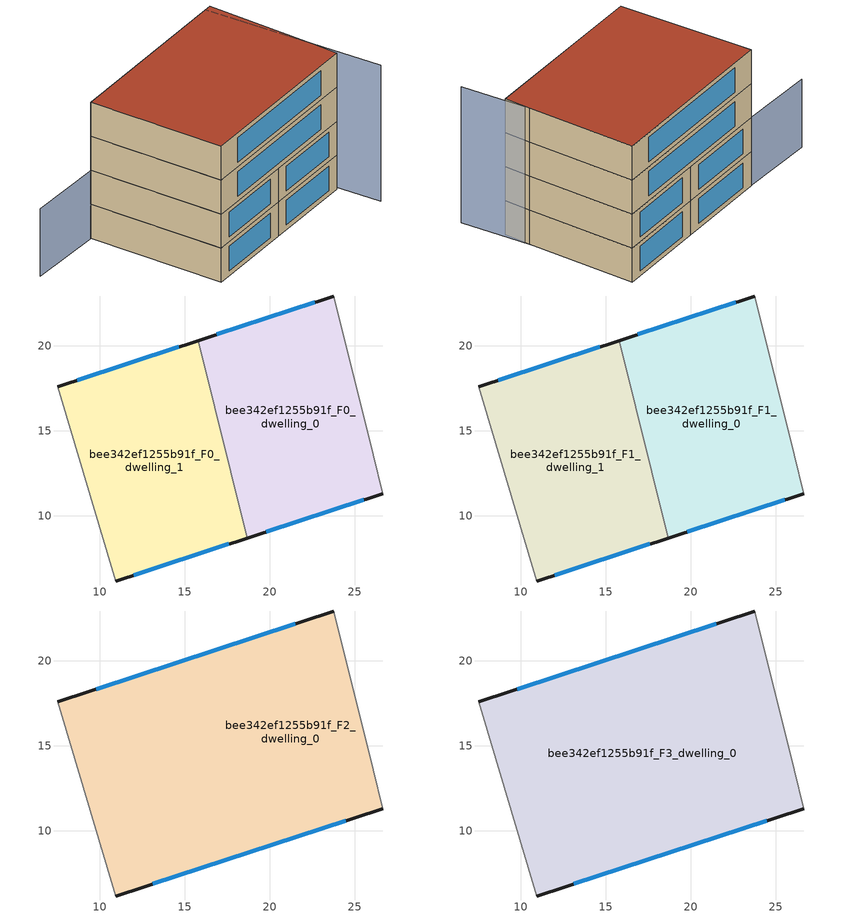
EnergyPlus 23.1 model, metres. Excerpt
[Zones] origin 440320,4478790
bee342ef1255b91f_F0_dwelling_0
 floor ground (EU_floor_Construction): 23.76,22.94 26.09,13.6 26.64,11.31 18.67,8.7 15.77,20.32 z0
 wall outside (EU_wall_Construction): 23.76,22.94 15.77,20.32 / 18.67,8.7 26.64,11.31 z0:3
 wall adiabatic (EU_wall_Construction): 26.64,11.31 26.09,13.6 23.76,22.94 z0:3
 wall to bee342ef1255b91f_F0_dwelling_1 (EU_wall_Construction): 15.77,20.32 18.67,8.7 z0:3
 window (EU_Window_Construction): 22.65,22.58 16.88,20.68 / 19.77,9.06 25.53,10.94 z0.42:2.58
bee342ef1255b91f_F0_dwelling_1
 floor ground (EU_floor_Construction): 15.77,20.32 18.67,8.7 10.93,6.17 7.52,17.61 z0
 wall outside (EU_wall_Construction): 10.93,6.17 18.67,8.7 / 15.77,20.32 7.52,17.61 z0:3
 wall adiabatic (EU_wall_Construction): 7.52,17.61 10.93,6.17 z0:3
 window (EU_Window_Construction): 12,6.52 17.59,8.35 / 14.62,19.94 8.66,17.99 z0.42:2.58
bee342ef1255b91f_F1_dwelling_0
 floor to bee342ef1255b91f_F0_dwelling_0 (EU_floor_Construction): 23.76,22.94 26.09,13.6 26.64,11.31 18.67,8.7 15.77,20.32 z3
 wall outside (EU_wall_Construction): 23.76,22.94 15.77,20.32 / 18.67,8.7 26.64,11.31 z3:6
 wall adiabatic (EU_wall_Construction): 26.64,11.31 26.09,13.6 23.76,22.94 z3:6
 wall to bee342ef1255b91f_F1_dwelling_1 (EU_wall_Construction): 15.77,20.32 18.67,8.7 z3:6
 window (EU_Window_Construction): 22.65,22.58 16.88,20.68 / 19.77,9.06 25.53,10.94 z3.42:5.58
bee342ef1255b91f_F1_dwelling_1
 floor to bee342ef1255b91f_F0_dwelling_1 (EU_floor_Construction): 15.77,20.32 18.67,8.7 10.93,6.17 7.52,17.61 z3
 wall outside (EU_wall_Construction): 10.93,6.17 18.67,8.7 / 15.77,20.32 7.52,17.61 z3:6
 wall adiabatic (EU_wall_Construction): 7.52,17.61 10.93,6.17 z3:6
 window (EU_Window_Construction): 12,6.52 17.59,8.35 / 14.62,19.94 8.66,17.99 z3.42:5.58
bee342ef1255b91f_F2_dwelling_0
 floor to bee342ef1255b91f_F1_dwelling_0 (EU_floor_Construction): 23.76,22.94 26.09,13.6 26.64,11.31 18.67,8.7 15.77,20.32 z6
 floor to bee342ef1255b91f_F1_dwelling_1 (EU_floor_Construction): 15.77,20.32 18.67,8.7 10.93,6.17 7.52,17.61 z6
 wall outside (EU_wall_Construction): 23.76,22.94 7.52,17.61 / 10.93,6.17 26.64,11.31 z6:9
 wall adiabatic (EU_wall_Construction): 7.52,17.61 10.93,6.17 / 26.64,11.31 26.09,13.6 23.76,22.94 z6:9
 window (EU_Window_Construction): 21.5,22.2 9.77,18.35 / 13.11,6.88 24.46,10.59 z6.42:8.58
bee342ef1255b91f_F3_dwelling_0
 floor to bee342ef1255b91f_F2_dwelling_0 (EU_floor_Construction): 23.76,22.94 26.09,13.6 26.64,11.31 10.93,6.17 7.52,17.61 z9
 wall outside (EU_wall_Construction): 23.76,22.94 7.52,17.61 / 10.93,6.17 26.64,11.31 z9:12
 wall adiabatic (EU_wall_Construction): 7.52,17.61 10.93,6.17 / 26.64,11.31 26.09,13.6 23.76,22.94 z9:12
 window (EU_Window_Construction): 21.5,22.2 9.77,18.35 / 13.11,6.88 24.46,10.59 z9.42:11.58
 roof outside (EU_roof_Construction): 26.64,11.31 26.09,13.6 23.76,22.94 7.52,17.61 10.93,6.17 z12
shading: 0.87,15.63 7.53,17.61 z0:6; 28.01,7.75 23.1,22.72 z0:12
[Building]
EU S2 Campaign: North Axis=0; Terrain=City; Solar Distribution=FullExterior
[Site:Location]
Madrid: Latitude=40.5; Longitude=-3.5; Time Zone=1; Elevation=609
[SizingPeriod:WeatherFileDays]
AnnualSizingPeriod: Begin Month=1; Begin Day of Month=1; End Month=12; End Day of Month=31; Day of Week for Start Day=Monday; Use Weather File Daylight Saving Period=No; Use Weather File Rain and Snow Indicators=No
[MATERIAL]
EU_InternalMass_Material: Roughness=MediumRough; Thickness=0.1; Conductivity=1; Density=1800; Specific Heat=900; Thermal Absorptance=0.9; Solar Absorptance=0.7; Visible Absorptance=0.7
[MATERIAL:NOMASS] Roughness=MediumRough; Thermal Absorptance=0.9; Solar Absorptance=0.7; Visible Absorptance=0.7
Name | Thermal Resistance
EU_wall_NoMass | 1.60022
EU_roof_NoMass | 1.57597
EU_floor_NoMass | 0.470652
[WINDOWMATERIAL:SIMPLEGLAZINGSYSTEM]
EU_Window_SimpleGlazing: UFactor=3.28802; Solar Heat Gain Coefficient=0.85; Visible Transmittance=0.85
[CONSTRUCTION]
EU_wall_Construction: EU_wall_NoMass
EU_roof_Construction: EU_roof_NoMass
EU_floor_Construction: EU_floor_NoMass
EU_InternalMass_Construction: EU_InternalMass_Material
EU_Window_Construction: EU_Window_SimpleGlazing
[ZONE] Type=1; Multiplier=1; Ceiling Height=autocalculate; Floor Area=autocalculate; Part of Total Floor Area=Yes
Name | Volume
bee342ef1255b91f_F0_dwelling_0 | 301.317
bee342ef1255b91f_F1_dwelling_0 | 301.316
bee342ef1255b91f_F2_dwelling_0 | 602.622
bee342ef1255b91f_F3_dwelling_0 | 602.632
bee342ef1255b91f_F0_dwelling_1; bee342ef1255b91f_F1_dwelling_1 | 301.314
[INTERNALMASS] Construction=EU_InternalMass_Construction
Name | Zone or ZoneList | Surface Area
bee342ef1255b91f_F0_dwelling_0_EU_InternalMass | bee342ef1255b91f_F0_dwelling_0 | 100.439
bee342ef1255b91f_F0_dwelling_1_EU_InternalMass | bee342ef1255b91f_F0_dwelling_1 | 100.438
bee342ef1255b91f_F1_dwelling_0_EU_InternalMass | bee342ef1255b91f_F1_dwelling_0 | 100.439
bee342ef1255b91f_F1_dwelling_1_EU_InternalMass | bee342ef1255b91f_F1_dwelling_1 | 100.438
bee342ef1255b91f_F2_dwelling_0_EU_InternalMass | bee342ef1255b91f_F2_dwelling_0 | 200.877
bee342ef1255b91f_F3_dwelling_0_EU_InternalMass | bee342ef1255b91f_F3_dwelling_0 | 200.877
[OTHEREQUIPMENT] Fuel Type=Electricity; Design Level Calculation Method=Watts/Area; Power per Zone Floor Area=1; Fraction Latent=0; Fraction Radiant=0; Fraction Lost=0; Carbon Dioxide Generation Rate=0; EndUse Subcategory=EU_Step8_InternalGains
Name | Zone or ZoneList or Space or SpaceList | Schedule
EU_Step8_InternalGain_bee342ef1255b91f_F0_dwelling_0_f000 | bee342ef1255b91f_F0_dwelling_0 | EU_Step8_GainSchedule_bee342ef1255b91f_F0_dwelling_0_f000
EU_Step8_InternalGain_bee342ef1255b91f_F0_dwelling_1_f000 | bee342ef1255b91f_F0_dwelling_1 | EU_Step8_GainSchedule_bee342ef1255b91f_F0_dwelling_1_f000
EU_Step8_InternalGain_bee342ef1255b91f_F1_dwelling_0_f000 | bee342ef1255b91f_F1_dwelling_0 | EU_Step8_GainSchedule_bee342ef1255b91f_F1_dwelling_0_f000
EU_Step8_InternalGain_bee342ef1255b91f_F1_dwelling_1_f000 | bee342ef1255b91f_F1_dwelling_1 | EU_Step8_GainSchedule_bee342ef1255b91f_F1_dwelling_1_f000
EU_Step8_InternalGain_bee342ef1255b91f_F2_dwelling_0_f000 | bee342ef1255b91f_F2_dwelling_0 | EU_Step8_GainSchedule_bee342ef1255b91f_F2_dwelling_0_f000
EU_Step8_InternalGain_bee342ef1255b91f_F3_dwelling_0_f000 | bee342ef1255b91f_F3_dwelling_0 | EU_Step8_GainSchedule_bee342ef1255b91f_F3_dwelling_0_f000
[ZONEVENTILATION:DESIGNFLOWRATE] Schedule=EU_AlwaysOn; Design Flow Rate Calculation Method=AirChanges/Hour; Air Changes per Hour=0.480704; Ventilation Type=Natural; Fan Pressure Rise=0; Fan Total Efficiency=1; Constant Term Coefficient=1; Temperature Term Coefficient=0; Velocity Term Coefficient=0; Velocity Squared Term Coefficient=0; Minimum Indoor Temperature=-100; Maximum Indoor Temperature=100; Delta Temperature=-100; Minimum Outdoor Temperature=-100; Maximum Outdoor Temperature=100; Maximum Wind Speed=40
Name | Zone or ZoneList or Space or SpaceList
EU_ConstantAir_bee342ef1255b91f_F0_dwelling_0 | bee342ef1255b91f_F0_dwelling_0
EU_ConstantAir_bee342ef1255b91f_F0_dwelling_1 | bee342ef1255b91f_F0_dwelling_1
EU_ConstantAir_bee342ef1255b91f_F1_dwelling_0 | bee342ef1255b91f_F1_dwelling_0
EU_ConstantAir_bee342ef1255b91f_F1_dwelling_1 | bee342ef1255b91f_F1_dwelling_1
EU_ConstantAir_bee342ef1255b91f_F2_dwelling_0 | bee342ef1255b91f_F2_dwelling_0
EU_ConstantAir_bee342ef1255b91f_F3_dwelling_0 | bee342ef1255b91f_F3_dwelling_0
[HVACTEMPLATE:THERMOSTAT] Constant Heating Setpoint=20; Constant Cooling Setpoint=50
EU_HeatOnly_bee342ef1255b91f_F0_dwelling_0; EU_HeatOnly_bee342ef1255b91f_F0_dwelling_1; EU_HeatOnly_bee342ef1255b91f_F1_dwelling_0; EU_HeatOnly_bee342ef1255b91f_F1_dwelling_1; EU_HeatOnly_bee342ef1255b91f_F2_dwelling_0; EU_HeatOnly_bee342ef1255b91f_F3_dwelling_0
[HVACTEMPLATE:ZONE:IDEALLOADSAIRSYSTEM] System Availability Schedule=EU_AlwaysOn; Maximum Heating Supply Air Temperature=50; Minimum Cooling Supply Air Temperature=13; Maximum Heating Supply Air Humidity Ratio=0.0156; Minimum Cooling Supply Air Humidity Ratio=0.0077; Heating Limit=NoLimit; Cooling Limit=NoLimit; Heating Availability Schedule=EU_AlwaysOn; Cooling Availability Schedule=EU_CoolingOff; Dehumidification Control Type=ConstantSensibleHeatRatio; Cooling Sensible Heat Ratio=0.7; Dehumidification Setpoint=60; Humidification Control Type=None; Humidification Setpoint=30; Outdoor Air Method=None; Outdoor Air Flow Rate per Person=0.00944; Outdoor Air Flow Rate per Zone Floor Area=0; Outdoor Air Flow Rate per Zone=0; Demand Controlled Ventilation Type=None; Outdoor Air Economizer Type=NoEconomizer; Heat Recovery Type=None; Sensible Heat Recovery Effectiveness=0.7; Latent Heat Recovery Effectiveness=0.65
Name | Template Thermostat
bee342ef1255b91f_F0_dwelling_0 | EU_HeatOnly_bee342ef1255b91f_F0_dwelling_0
bee342ef1255b91f_F0_dwelling_1 | EU_HeatOnly_bee342ef1255b91f_F0_dwelling_1
bee342ef1255b91f_F1_dwelling_0 | EU_HeatOnly_bee342ef1255b91f_F1_dwelling_0
bee342ef1255b91f_F1_dwelling_1 | EU_HeatOnly_bee342ef1255b91f_F1_dwelling_1
bee342ef1255b91f_F2_dwelling_0 | EU_HeatOnly_bee342ef1255b91f_F2_dwelling_0
bee342ef1255b91f_F3_dwelling_0 | EU_HeatOnly_bee342ef1255b91f_F3_dwelling_0
[SIZING:ZONE] Zone Cooling Design Supply Air Temperature Input Method=SupplyAirTemperature; Zone Cooling Design Supply Air Temperature=13; Zone Heating Design Supply Air Temperature Input Method=SupplyAirTemperature; Zone Heating Design Supply Air Temperature=50; Zone Cooling Design Supply Air Humidity Ratio=0.008; Zone Heating Design Supply Air Humidity Ratio=0.008; Cooling Design Air Flow Method=DesignDay; Cooling Design Air Flow Rate=0; Cooling Minimum Air Flow per Zone Floor Area=0.000762; Cooling Minimum Air Flow=0; Cooling Minimum Air Flow Fraction=0.2; Heating Design Air Flow Method=DesignDay; Heating Design Air Flow Rate=0; Heating Maximum Air Flow per Zone Floor Area=0.002032; Heating Maximum Air Flow=0.141576; Heating Maximum Air Flow Fraction=0.3; Account for Dedicated Outdoor Air System=No; Dedicated Outdoor Air System Control Strategy=NeutralSupplyAir; Dedicated Outdoor Air Low Setpoint Temperature for Design=autosize; Dedicated Outdoor Air High Setpoint Temperature for Design=autosize; Zone Load Sizing Method=Sensible Load Only No Latent Load; Zone Latent Cooling Design Supply Air Humidity Ratio Input Method=HumidityRatioDifference; Zone Cooling Design Supply Air Humidity Ratio Difference=0.005; Zone Latent Heating Design Supply Air Humidity Ratio Input Method=HumidityRatioDifference; Zone Humidification Design Supply Air Humidity Ratio Difference=0.005
bee342ef1255b91f_F0_dwelling_0; bee342ef1255b91f_F0_dwelling_1; bee342ef1255b91f_F1_dwelling_0; bee342ef1255b91f_F1_dwelling_1; bee342ef1255b91f_F2_dwelling_0; bee342ef1255b91f_F3_dwelling_0
[SCHEDULE:CONSTANT]
Name | Hourly Value
EU_AlwaysOn | 1
EU_CoolingOff | 0
[SCHEDULE:FILE] Column Number=1; Rows to Skip at Top=0; Number of Hours of Data=8760; Column Separator=Comma; Interpolate to Timestep=No; Minutes per Item=60; Adjust Schedule for Daylight Savings=Yes
Name | File
EU_Step8_GainSchedule_bee342ef1255b91f_F0_dwelling_0_f000 | ../../schedules/bee342ef1255b91f/bee342ef1255b91f_F0_dwelling_0_f000_gain.csv
EU_Step8_GainSchedule_bee342ef1255b91f_F0_dwelling_1_f000 | ../../schedules/bee342ef1255b91f/bee342ef1255b91f_F0_dwelling_1_f000_gain.csv
EU_Step8_GainSchedule_bee342ef1255b91f_F1_dwelling_0_f000 | ../../schedules/bee342ef1255b91f/bee342ef1255b91f_F1_dwelling_0_f000_gain.csv
EU_Step8_GainSchedule_bee342ef1255b91f_F1_dwelling_1_f000 | ../../schedules/bee342ef1255b91f/bee342ef1255b91f_F1_dwelling_1_f000_gain.csv
EU_Step8_GainSchedule_bee342ef1255b91f_F2_dwelling_0_f000 | ../../schedules/bee342ef1255b91f/bee342ef1255b91f_F2_dwelling_0_f000_gain.csv
EU_Step8_GainSchedule_bee342ef1255b91f_F3_dwelling_0_f000 | ../../schedules/bee342ef1255b91f/bee342ef1255b91f_F3_dwelling_0_f000_gain.csv
